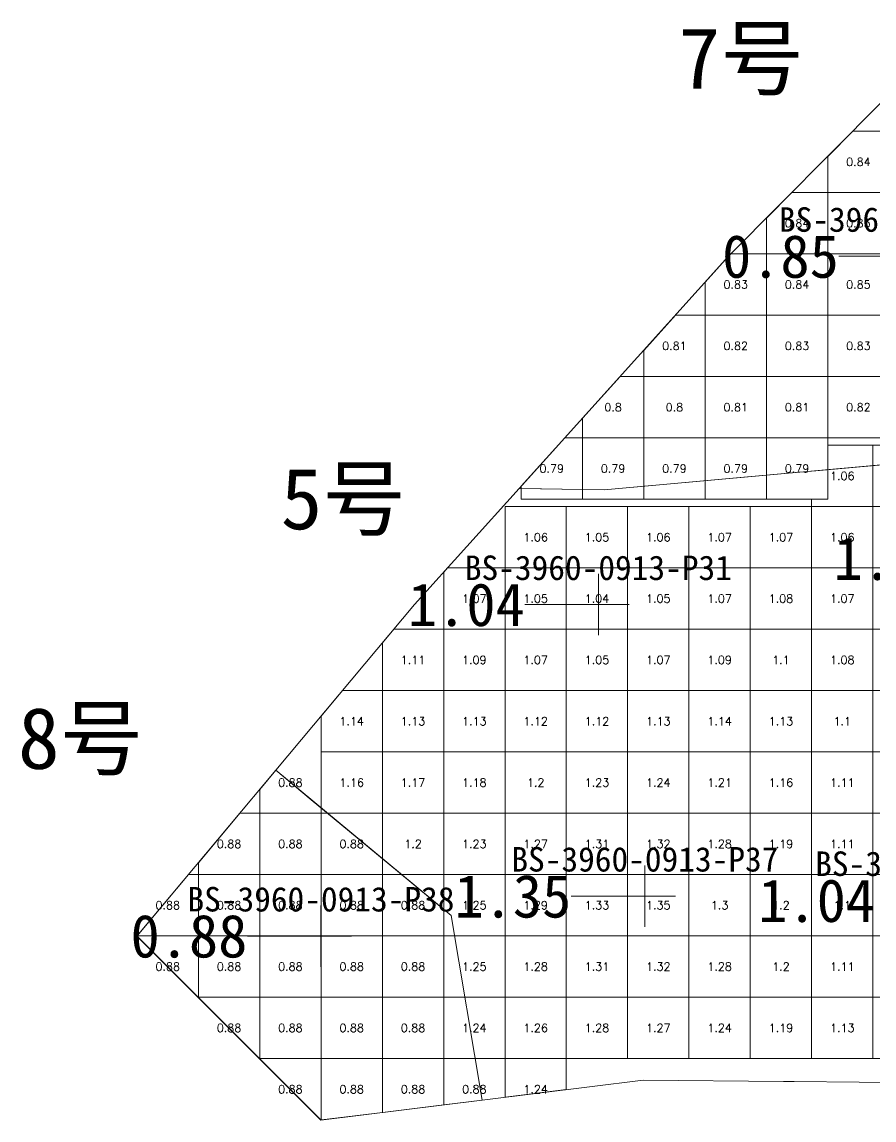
# Model space of a CAD drawing. Header units: inches. Extents: x 469960.7 to 470020.8, y 4349683.5 to 4349740.4.
# Drawn here: x 469960.7 to 469974.6, y 4349685.38 to 4349703.29 of the extents above; entities that cross this region are included whole.
import ezdxf
from ezdxf.enums import TextEntityAlignment as Align

# ---------------------------------------------------------------- set-up
doc = ezdxf.new("R2010")
doc.units = ezdxf.units.IN
doc.header["$MEASUREMENT"] = 0
for name, color, linetype, lineweight in [('0.500-1.000', 7, 'Continuous', 0), ('1.000-1.500', 7, 'Continuous', 0), ('孔口文字', 7, 'Continuous', 0), ('点', 7, 'Continuous', 0), ('爆区方格网', 7, 'Continuous', 0), ('线条', 7, 'Continuous', 0), ('钻孔', 7, 'Continuous', 0)]:
    doc.layers.add(name, color=color, linetype=linetype, lineweight=lineweight)
doc.styles.add('3dmine_textStyle_1', font='txt.shx', dxfattribs={"height": 1, "bigfont": 'gbcbig.shx'})
doc.styles.add('3dmine_textStyle_2', font='宋体.ttf', dxfattribs={"height": 1})
doc.styles.add('3dmine_textStyle_3', font='simsunb.ttf', dxfattribs={"height": 1})

msp = doc.modelspace()

# ---------------------------------------------------------------- hatches: boundary and pattern name
at = {"layer": '钻孔', "linetype": 'Continuous', "lineweight": 0, "true_color": 0x0000ff, "extrusion": (0, 1, 0)}
for points in [[(-469971.1, 3950.048), (-469970.1, 3950.048), (-469970.1, 3961.048), (-469971.1, 3961.048)], [(-469971.859, 3949.862), (-469970.859, 3949.862), (-469970.859, 3960.862), (-469971.859, 3960.862)]]:
    msp.add_hatch(color=5, dxfattribs=at).paths.add_polyline_path(points, flags=0)
at = {"layer": '钻孔', "linetype": 'Continuous', "lineweight": 0, "true_color": 0x00ffff, "extrusion": (0, 1, 0)}
msp.add_hatch(color=4, dxfattribs=at).paths.add_polyline_path([(-469966.577, 3950.184), (-469965.577, 3950.184), (-469965.577, 3961.184), (-469966.577, 3961.184)], flags=0)

# ---------------------------------------------------------------- linework, layer by layer
at = {"layer": '0.500-1.000', "color": 4, "linetype": 'Continuous', "lineweight": 0, "true_color": 0x00ffff}
for points in [[(469975.369, 4349696.124), (469970.194, 4349695.659), (469969.502, 4349695.67), (469968.809, 4349695.681), (469972.222, 4349699.464), (469974.727, 4349701.987)], [(469967.698, 4349688.714), (469968.203, 4349685.708), (469965.577, 4349685.382), (469962.577, 4349688.382), (469964.839, 4349691.084), (469967.698, 4349688.714)]]:
    msp.add_lwpolyline(points, dxfattribs=at)
at = {"layer": '1.000-1.500', "color": 5, "linetype": 'Continuous', "lineweight": 0, "true_color": 0x0000ff}
msp.add_lwpolyline([(469978.857, 4349694.777), (469977.749, 4349693.828), (469980.399, 4349691.693), (469979.651, 4349691.04), (469978.642, 4349690.158), (469976.886, 4349688.622), (469975.412, 4349685.988), (469973.293, 4349686.009), (469973.121, 4349686.011), (469970.829, 4349686.033), (469968.203, 4349685.708), (469967.698, 4349688.714), (469965.42, 4349690.602), (469964.839, 4349691.084), (469967.1, 4349693.786), (469968.809, 4349695.681), (469970.194, 4349695.659), (469973.377, 4349695.945), (469973.644, 4349695.969), (469977.094, 4349696.278), (469978.857, 4349694.777)], dxfattribs=at)
at = {"layer": '点', "color": 138, "linetype": 'Continuous', "lineweight": 0, "true_color": 0x004c4c}
for points, elevation in [([(469970.1, 4349693.286), (469970.1, 4349694.286)], 3961.048), ([(469970.6, 4349693.786), (469969.6, 4349693.786)], 3961.048), ([(469970.859, 4349688.533), (469970.859, 4349689.533)], 3960.862), ([(469971.359, 4349689.033), (469970.359, 4349689.033)], 3960.862), ([(469965.577, 4349687.882), (469965.577, 4349688.882)], 3961.184), ([(469966.077, 4349688.382), (469965.077, 4349688.382)], 3961.184)]:
    msp.add_lwpolyline(points, dxfattribs=dict(at, elevation=elevation))
at = {"layer": '爆区方格网', "color": 4, "linetype": 'Continuous', "lineweight": 0, "true_color": 0x00ffff}
for points, elevation in [([(469974.84, 4349700.504), (469973.84, 4349700.504), (469973.84, 4349701.093), (469974.248, 4349701.504), (469974.84, 4349701.504), (469974.84, 4349700.504)], 3961.31), ([(469973.84, 4349699.504), (469972.84, 4349699.504), (469972.84, 4349700.086), (469973.255, 4349700.504), (469973.84, 4349700.504), (469973.84, 4349699.504)], 3961.31), ([(469974.84, 4349699.504), (469973.84, 4349699.504), (469973.84, 4349700.504), (469974.84, 4349700.504), (469974.84, 4349699.504)], 3961.31), ([(469972.84, 4349698.504), (469971.84, 4349698.504), (469971.84, 4349699.04), (469972.222, 4349699.464), (469972.262, 4349699.504), (469972.84, 4349699.504), (469972.84, 4349698.504)], 3961.31), ([(469973.84, 4349698.504), (469972.84, 4349698.504), (469972.84, 4349699.504), (469973.84, 4349699.504), (469973.84, 4349698.504)], 3961.31), ([(469974.84, 4349698.504), (469973.84, 4349698.504), (469973.84, 4349699.504), (469974.84, 4349699.504), (469974.84, 4349698.504)], 3961.31), ([(469971.84, 4349697.504), (469970.84, 4349697.504), (469970.84, 4349697.931), (469971.356, 4349698.504), (469971.84, 4349698.504), (469971.84, 4349697.504)], 3961.31), ([(469972.84, 4349697.504), (469971.84, 4349697.504), (469971.84, 4349698.504), (469972.84, 4349698.504), (469972.84, 4349697.504)], 3961.31), ([(469973.84, 4349697.504), (469972.84, 4349697.504), (469972.84, 4349698.504), (469973.84, 4349698.504), (469973.84, 4349697.504)], 3961.31), ([(469974.84, 4349697.504), (469973.84, 4349697.504), (469973.84, 4349698.504), (469974.84, 4349698.504), (469974.84, 4349697.504)], 3961.31), ([(469970.84, 4349696.504), (469969.84, 4349696.504), (469969.84, 4349696.823), (469970.454, 4349697.504), (469970.84, 4349697.504), (469970.84, 4349696.504)], 3961.31), ([(469971.84, 4349696.504), (469970.84, 4349696.504), (469970.84, 4349697.504), (469971.84, 4349697.504), (469971.84, 4349696.504)], 3961.31), ([(469972.84, 4349696.504), (469971.84, 4349696.504), (469971.84, 4349697.504), (469972.84, 4349697.504), (469972.84, 4349696.504)], 3961.31), ([(469973.84, 4349696.504), (469972.84, 4349696.504), (469972.84, 4349697.504), (469973.84, 4349697.504), (469973.84, 4349696.504)], 3961.31), ([(469974.84, 4349696.504), (469973.84, 4349696.504), (469973.84, 4349697.504), (469974.84, 4349697.504), (469974.84, 4349696.504)], 3961.31), ([(469969.84, 4349695.665), (469968.84, 4349695.68), (469968.84, 4349695.714), (469969.552, 4349696.504), (469969.84, 4349696.504), (469969.84, 4349695.665)], 3961.31), ([(469970.84, 4349695.504), (469969.84, 4349695.504), (469969.84, 4349695.665), (469970.194, 4349695.659), (469969.84, 4349695.665), (469969.84, 4349696.504), (469970.84, 4349696.504), (469970.84, 4349695.504)], 3961.31), ([(469971.84, 4349695.504), (469970.84, 4349695.504), (469970.84, 4349696.504), (469971.84, 4349696.504), (469971.84, 4349695.504)], 3961.31), ([(469972.84, 4349695.504), (469971.84, 4349695.504), (469971.84, 4349696.504), (469972.84, 4349696.504), (469972.84, 4349695.504)], 3961.31), ([(469973.84, 4349695.504), (469972.84, 4349695.504), (469972.84, 4349696.504), (469973.84, 4349696.504), (469973.84, 4349695.504)], 3961.31), ([(469969.502, 4349695.67), (469969.84, 4349695.665), (469969.84, 4349695.504), (469968.84, 4349695.504), (469968.84, 4349695.68), (469969.502, 4349695.67)], 3961.31), ([(469965.578, 4349690.471), (469965.578, 4349690.383), (469964.578, 4349690.383), (469964.578, 4349690.773), (469964.839, 4349691.084), (469965.578, 4349690.471)], 3961.184), ([(469964.578, 4349689.383), (469963.578, 4349689.383), (469963.578, 4349689.578), (469964.252, 4349690.383), (469964.578, 4349690.383), (469964.578, 4349689.383)], 3961.184), ([(469965.578, 4349689.383), (469964.578, 4349689.383), (469964.578, 4349690.383), (469965.578, 4349690.383), (469965.578, 4349689.383)], 3961.184), ([(469966.578, 4349689.642), (469966.578, 4349689.383), (469965.578, 4349689.383), (469965.578, 4349690.383), (469965.684, 4349690.383), (469966.578, 4349689.642)], 3961.184), ([(469963.578, 4349688.383), (469962.578, 4349688.383), (469962.578, 4349688.383), (469963.415, 4349689.383), (469963.578, 4349689.383), (469963.578, 4349688.383)], 3961.184), ([(469964.578, 4349688.383), (469963.578, 4349688.383), (469963.578, 4349689.383), (469964.578, 4349689.383), (469964.578, 4349688.383)], 3961.184), ([(469965.578, 4349688.383), (469964.578, 4349688.383), (469964.578, 4349689.383), (469965.578, 4349689.383), (469965.578, 4349688.383)], 3961.184), ([(469966.578, 4349688.383), (469965.578, 4349688.383), (469965.578, 4349689.383), (469966.578, 4349689.383), (469966.578, 4349688.383)], 3961.184), ([(469967.578, 4349688.814), (469967.578, 4349688.383), (469966.578, 4349688.383), (469966.578, 4349689.383), (469966.891, 4349689.383), (469967.578, 4349688.814)], 3961.184), ([(469963.578, 4349687.383), (469963.576, 4349687.383), (469962.578, 4349688.381), (469962.578, 4349688.383), (469963.578, 4349688.383), (469963.578, 4349687.383)], 3961.184), ([(469964.578, 4349687.383), (469963.578, 4349687.383), (469963.578, 4349688.383), (469964.578, 4349688.383), (469964.578, 4349687.383)], 3961.184), ([(469965.578, 4349687.383), (469964.578, 4349687.383), (469964.578, 4349688.383), (469965.578, 4349688.383), (469965.578, 4349687.383)], 3961.184), ([(469966.578, 4349687.383), (469965.578, 4349687.383), (469965.578, 4349688.383), (469966.578, 4349688.383), (469966.578, 4349687.383)], 3961.184), ([(469967.578, 4349687.383), (469966.578, 4349687.383), (469966.578, 4349688.383), (469967.578, 4349688.383), (469967.578, 4349687.383)], 3961.184), ([(469964.578, 4349686.383), (469964.576, 4349686.383), (469963.578, 4349687.381), (469963.578, 4349687.383), (469964.578, 4349687.383), (469964.578, 4349686.383)], 3961.184), ([(469965.578, 4349686.383), (469964.578, 4349686.383), (469964.578, 4349687.383), (469965.578, 4349687.383), (469965.578, 4349686.383)], 3961.184), ([(469966.578, 4349686.383), (469965.578, 4349686.383), (469965.578, 4349687.383), (469966.578, 4349687.383), (469966.578, 4349686.383)], 3961.184), ([(469967.578, 4349686.383), (469966.578, 4349686.383), (469966.578, 4349687.383), (469967.578, 4349687.383), (469967.578, 4349686.383)], 3961.184), ([(469965.578, 4349685.383), (469965.576, 4349685.383), (469964.578, 4349686.381), (469964.578, 4349686.383), (469965.578, 4349686.383), (469965.578, 4349685.383)], 3961.184), ([(469966.578, 4349685.506), (469965.585, 4349685.383), (469965.578, 4349685.383), (469965.578, 4349686.383), (469966.578, 4349686.383), (469966.578, 4349685.506)], 3961.184), ([(469967.578, 4349685.63), (469966.578, 4349685.506), (469966.578, 4349686.383), (469967.578, 4349686.383), (469967.578, 4349685.63)], 3961.184), ([(469968.203, 4349685.708), (469967.578, 4349685.63), (469967.578, 4349686.383), (469968.09, 4349686.383), (469968.203, 4349685.708)], 3961.184)]:
    msp.add_lwpolyline(points, dxfattribs=dict(at, elevation=elevation))
at = {"layer": '爆区方格网', "color": 5, "linetype": 'Continuous', "lineweight": 0, "true_color": 0x0000ff, "elevation": 3960.862}
for points in [[(469974.578, 4349695.383), (469973.578, 4349695.383), (469973.578, 4349695.504), (469973.84, 4349695.504), (469973.84, 4349696.383), (469974.578, 4349696.383), (469974.578, 4349695.383)], [(469975.578, 4349695.383), (469974.578, 4349695.383), (469974.578, 4349696.383), (469975.578, 4349696.383), (469975.578, 4349695.383)], [(469969.578, 4349694.383), (469968.578, 4349694.383), (469968.578, 4349695.383), (469969.578, 4349695.383), (469969.578, 4349694.383)], [(469970.578, 4349694.383), (469969.578, 4349694.383), (469969.578, 4349695.383), (469970.578, 4349695.383), (469970.578, 4349694.383)], [(469971.578, 4349694.383), (469970.578, 4349694.383), (469970.578, 4349695.383), (469971.578, 4349695.383), (469971.578, 4349694.383)], [(469972.578, 4349694.383), (469971.578, 4349694.383), (469971.578, 4349695.383), (469972.578, 4349695.383), (469972.578, 4349694.383)], [(469973.578, 4349694.383), (469972.578, 4349694.383), (469972.578, 4349695.383), (469973.578, 4349695.383), (469973.578, 4349694.383)], [(469974.578, 4349694.383), (469973.578, 4349694.383), (469973.578, 4349695.383), (469974.578, 4349695.383), (469974.578, 4349694.383)], [(469975.578, 4349694.383), (469974.578, 4349694.383), (469974.578, 4349695.383), (469975.578, 4349695.383), (469975.578, 4349694.383)], [(469968.578, 4349693.383), (469967.578, 4349693.383), (469967.578, 4349694.316), (469967.638, 4349694.383), (469968.578, 4349694.383), (469968.578, 4349693.383)], [(469969.578, 4349693.383), (469968.578, 4349693.383), (469968.578, 4349694.383), (469969.578, 4349694.383), (469969.578, 4349693.383)], [(469970.578, 4349693.383), (469969.578, 4349693.383), (469969.578, 4349694.383), (469970.578, 4349694.383), (469970.578, 4349693.383)], [(469971.578, 4349693.383), (469970.578, 4349693.383), (469970.578, 4349694.383), (469971.578, 4349694.383), (469971.578, 4349693.383)], [(469972.578, 4349693.383), (469971.578, 4349693.383), (469971.578, 4349694.383), (469972.578, 4349694.383), (469972.578, 4349693.383)], [(469973.578, 4349693.383), (469972.578, 4349693.383), (469972.578, 4349694.383), (469973.578, 4349694.383), (469973.578, 4349693.383)], [(469974.578, 4349693.383), (469973.578, 4349693.383), (469973.578, 4349694.383), (469974.578, 4349694.383), (469974.578, 4349693.383)], [(469975.578, 4349693.383), (469974.578, 4349693.383), (469974.578, 4349694.383), (469975.578, 4349694.383), (469975.578, 4349693.383)], [(469967.578, 4349692.383), (469966.578, 4349692.383), (469966.578, 4349693.162), (469966.763, 4349693.383), (469967.578, 4349693.383), (469967.578, 4349692.383)], [(469968.578, 4349692.383), (469967.578, 4349692.383), (469967.578, 4349693.383), (469968.578, 4349693.383), (469968.578, 4349692.383)], [(469969.578, 4349692.383), (469968.578, 4349692.383), (469968.578, 4349693.383), (469969.578, 4349693.383), (469969.578, 4349692.383)], [(469970.578, 4349692.383), (469969.578, 4349692.383), (469969.578, 4349693.383), (469970.578, 4349693.383), (469970.578, 4349692.383)], [(469971.578, 4349692.383), (469970.578, 4349692.383), (469970.578, 4349693.383), (469971.578, 4349693.383), (469971.578, 4349692.383)], [(469972.578, 4349692.383), (469971.578, 4349692.383), (469971.578, 4349693.383), (469972.578, 4349693.383), (469972.578, 4349692.383)], [(469973.578, 4349692.383), (469972.578, 4349692.383), (469972.578, 4349693.383), (469973.578, 4349693.383), (469973.578, 4349692.383)], [(469974.578, 4349692.383), (469973.578, 4349692.383), (469973.578, 4349693.383), (469974.578, 4349693.383), (469974.578, 4349692.383)], [(469975.578, 4349692.383), (469974.578, 4349692.383), (469974.578, 4349693.383), (469975.578, 4349693.383), (469975.578, 4349692.383)], [(469966.578, 4349691.383), (469965.578, 4349691.383), (469965.578, 4349691.967), (469965.926, 4349692.383), (469966.578, 4349692.383), (469966.578, 4349691.383)], [(469967.578, 4349691.383), (469966.578, 4349691.383), (469966.578, 4349692.383), (469967.578, 4349692.383), (469967.578, 4349691.383)], [(469968.578, 4349691.383), (469967.578, 4349691.383), (469967.578, 4349692.383), (469968.578, 4349692.383), (469968.578, 4349691.383)], [(469969.578, 4349691.383), (469968.578, 4349691.383), (469968.578, 4349692.383), (469969.578, 4349692.383), (469969.578, 4349691.383)], [(469970.578, 4349691.383), (469969.578, 4349691.383), (469969.578, 4349692.383), (469970.578, 4349692.383), (469970.578, 4349691.383)], [(469971.578, 4349691.383), (469970.578, 4349691.383), (469970.578, 4349692.383), (469971.578, 4349692.383), (469971.578, 4349691.383)], [(469972.578, 4349691.383), (469971.578, 4349691.383), (469971.578, 4349692.383), (469972.578, 4349692.383), (469972.578, 4349691.383)], [(469973.578, 4349691.383), (469972.578, 4349691.383), (469972.578, 4349692.383), (469973.578, 4349692.383), (469973.578, 4349691.383)], [(469974.578, 4349691.383), (469973.578, 4349691.383), (469973.578, 4349692.383), (469974.578, 4349692.383), (469974.578, 4349691.383)], [(469975.578, 4349691.383), (469974.578, 4349691.383), (469974.578, 4349692.383), (469975.578, 4349692.383), (469975.578, 4349691.383)], [(469966.578, 4349690.383), (469965.578, 4349690.383), (469965.578, 4349691.383), (469966.578, 4349691.383), (469966.578, 4349690.383)], [(469967.578, 4349690.383), (469966.578, 4349690.383), (469966.578, 4349691.383), (469967.578, 4349691.383), (469967.578, 4349690.383)], [(469968.578, 4349690.383), (469967.578, 4349690.383), (469967.578, 4349691.383), (469968.578, 4349691.383), (469968.578, 4349690.383)], [(469969.578, 4349690.383), (469968.578, 4349690.383), (469968.578, 4349691.383), (469969.578, 4349691.383), (469969.578, 4349690.383)], [(469970.578, 4349690.383), (469969.578, 4349690.383), (469969.578, 4349691.383), (469970.578, 4349691.383), (469970.578, 4349690.383)], [(469971.578, 4349690.383), (469970.578, 4349690.383), (469970.578, 4349691.383), (469971.578, 4349691.383), (469971.578, 4349690.383)], [(469972.578, 4349690.383), (469971.578, 4349690.383), (469971.578, 4349691.383), (469972.578, 4349691.383), (469972.578, 4349690.383)], [(469973.578, 4349690.383), (469972.578, 4349690.383), (469972.578, 4349691.383), (469973.578, 4349691.383), (469973.578, 4349690.383)], [(469974.578, 4349690.383), (469973.578, 4349690.383), (469973.578, 4349691.383), (469974.578, 4349691.383), (469974.578, 4349690.383)], [(469975.578, 4349690.383), (469974.578, 4349690.383), (469974.578, 4349691.383), (469975.578, 4349691.383), (469975.578, 4349690.383)], [(469967.578, 4349689.383), (469966.578, 4349689.383), (469966.578, 4349690.383), (469967.578, 4349690.383), (469967.578, 4349689.383)], [(469968.578, 4349689.383), (469967.578, 4349689.383), (469967.578, 4349690.383), (469968.578, 4349690.383), (469968.578, 4349689.383)], [(469969.578, 4349689.383), (469968.578, 4349689.383), (469968.578, 4349690.383), (469969.578, 4349690.383), (469969.578, 4349689.383)], [(469970.578, 4349689.383), (469969.578, 4349689.383), (469969.578, 4349690.383), (469970.578, 4349690.383), (469970.578, 4349689.383)], [(469971.578, 4349689.383), (469970.578, 4349689.383), (469970.578, 4349690.383), (469971.578, 4349690.383), (469971.578, 4349689.383)], [(469972.578, 4349689.383), (469971.578, 4349689.383), (469971.578, 4349690.383), (469972.578, 4349690.383), (469972.578, 4349689.383)], [(469973.578, 4349689.383), (469972.578, 4349689.383), (469972.578, 4349690.383), (469973.578, 4349690.383), (469973.578, 4349689.383)], [(469974.578, 4349689.383), (469973.578, 4349689.383), (469973.578, 4349690.383), (469974.578, 4349690.383), (469974.578, 4349689.383)], [(469975.578, 4349689.383), (469974.578, 4349689.383), (469974.578, 4349690.383), (469975.578, 4349690.383), (469975.578, 4349689.383)], [(469968.578, 4349688.383), (469967.578, 4349688.383), (469967.578, 4349689.383), (469968.578, 4349689.383), (469968.578, 4349688.383)], [(469969.578, 4349688.383), (469968.578, 4349688.383), (469968.578, 4349689.383), (469969.578, 4349689.383), (469969.578, 4349688.383)], [(469970.578, 4349688.383), (469969.578, 4349688.383), (469969.578, 4349689.383), (469970.578, 4349689.383), (469970.578, 4349688.383)], [(469971.578, 4349688.383), (469970.578, 4349688.383), (469970.578, 4349689.383), (469971.578, 4349689.383), (469971.578, 4349688.383)], [(469972.578, 4349688.383), (469971.578, 4349688.383), (469971.578, 4349689.383), (469972.578, 4349689.383), (469972.578, 4349688.383)], [(469973.578, 4349688.383), (469972.578, 4349688.383), (469972.578, 4349689.383), (469973.578, 4349689.383), (469973.578, 4349688.383)], [(469974.578, 4349688.383), (469973.578, 4349688.383), (469973.578, 4349689.383), (469974.578, 4349689.383), (469974.578, 4349688.383)], [(469975.578, 4349688.383), (469974.578, 4349688.383), (469974.578, 4349689.383), (469975.578, 4349689.383), (469975.578, 4349688.383)], [(469968.578, 4349687.383), (469967.578, 4349687.383), (469967.578, 4349688.383), (469968.578, 4349688.383), (469968.578, 4349687.383)], [(469969.578, 4349687.383), (469968.578, 4349687.383), (469968.578, 4349688.383), (469969.578, 4349688.383), (469969.578, 4349687.383)], [(469970.578, 4349687.383), (469969.578, 4349687.383), (469969.578, 4349688.383), (469970.578, 4349688.383), (469970.578, 4349687.383)], [(469971.578, 4349687.383), (469970.578, 4349687.383), (469970.578, 4349688.383), (469971.578, 4349688.383), (469971.578, 4349687.383)], [(469972.578, 4349687.383), (469971.578, 4349687.383), (469971.578, 4349688.383), (469972.578, 4349688.383), (469972.578, 4349687.383)], [(469973.578, 4349687.383), (469972.578, 4349687.383), (469972.578, 4349688.383), (469973.578, 4349688.383), (469973.578, 4349687.383)], [(469974.578, 4349687.383), (469973.578, 4349687.383), (469973.578, 4349688.383), (469974.578, 4349688.383), (469974.578, 4349687.383)], [(469975.578, 4349687.383), (469974.578, 4349687.383), (469974.578, 4349688.383), (469975.578, 4349688.383), (469975.578, 4349687.383)], [(469968.578, 4349686.383), (469967.578, 4349686.383), (469967.578, 4349687.383), (469968.578, 4349687.383), (469968.578, 4349686.383)], [(469969.578, 4349686.383), (469968.578, 4349686.383), (469968.578, 4349687.383), (469969.578, 4349687.383), (469969.578, 4349686.383)], [(469970.578, 4349686.383), (469969.578, 4349686.383), (469969.578, 4349687.383), (469970.578, 4349687.383), (469970.578, 4349686.383)], [(469971.578, 4349686.383), (469970.578, 4349686.383), (469970.578, 4349687.383), (469971.578, 4349687.383), (469971.578, 4349686.383)], [(469972.578, 4349686.383), (469971.578, 4349686.383), (469971.578, 4349687.383), (469972.578, 4349687.383), (469972.578, 4349686.383)], [(469973.578, 4349686.383), (469972.578, 4349686.383), (469972.578, 4349687.383), (469973.578, 4349687.383), (469973.578, 4349686.383)], [(469974.578, 4349686.383), (469973.578, 4349686.383), (469973.578, 4349687.383), (469974.578, 4349687.383), (469974.578, 4349686.383)], [(469975.578, 4349686.383), (469974.578, 4349686.383), (469974.578, 4349687.383), (469975.578, 4349687.383), (469975.578, 4349686.383)], [(469969.578, 4349685.878), (469968.578, 4349685.754), (469968.578, 4349686.383), (469969.578, 4349686.383), (469969.578, 4349685.878)]]:
    msp.add_lwpolyline(points, dxfattribs=at)
at = {"layer": '线条', "color": 138, "linetype": 'Continuous', "lineweight": 0, "true_color": 0x004c4c}
for points, elevation in [([(469970.1, 4349693.786), (469970.1, 4349693.786), (469970.1, 4349693.786)], 3961.048), ([(469970.859, 4349689.033), (469970.859, 4349689.033), (469970.859, 4349689.033)], 3960.862), ([(469965.577, 4349688.382), (469965.577, 4349688.382), (469965.577, 4349688.382)], 3961.184)]:
    msp.add_lwpolyline(points, dxfattribs=dict(at, elevation=elevation))
at = {"layer": '钻孔', "color": 4, "linetype": 'Continuous', "lineweight": 0, "true_color": 0x00ffff}
for points, elevation in [([(469975.222, 4349699.464), (469974.022, 4349699.464)], 3961.041), ([(469975.222, 4349699.464), (469974.022, 4349699.464)], 3950.041), ([(469965.577, 4349688.382), (469964.377, 4349688.382)], 3961.184), ([(469965.577, 4349688.382), (469964.377, 4349688.382)], 3950.184)]:
    msp.add_lwpolyline(points, dxfattribs=dict(at, elevation=elevation))
at = {"layer": '钻孔', "color": 5, "linetype": 'Continuous', "lineweight": 0, "true_color": 0x0000ff}
for points, elevation in [([(469970.1, 4349693.786), (469968.9, 4349693.786)], 3961.048), ([(469970.1, 4349693.786), (469968.9, 4349693.786)], 3950.048), ([(469970.859, 4349689.033), (469969.659, 4349689.033)], 3960.862), ([(469970.859, 4349689.033), (469969.659, 4349689.033)], 3949.862)]:
    msp.add_lwpolyline(points, dxfattribs=dict(at, elevation=elevation))

# ---------------------------------------------------------------- texts
at = {"color": 7, "linetype": 'Continuous', "lineweight": 0, "style": '3dmine_textStyle_2'}
for s, p in [('7号', (469971.408, 4349702.195, 1980.684)), ('5号', (469964.92, 4349695.014, 1980.684)), ('8号', (469960.636, 4349691.108, 1980.684))]:
    msp.add_text(s, height=1, dxfattribs=at).set_placement(p)
at = {"color": 4, "linetype": 'Continuous', "lineweight": 0, "true_color": 0x00ffff, "style": '3dmine_textStyle_1'}
for s, p in [('0.84', (469974.34, 4349701.004, 3961.31)), ('0.84', (469973.34, 4349700.004, 3961.31)), ('0.85', (469974.34, 4349700.004, 3961.31)), ('0.83', (469972.34, 4349699.004, 3961.31)), ('0.84', (469973.34, 4349699.004, 3961.31)), ('0.85', (469974.34, 4349699.004, 3961.31)), ('0.81', (469971.34, 4349698.004, 3961.31)), ('0.82', (469972.34, 4349698.004, 3961.31)), ('0.83', (469973.34, 4349698.004, 3961.31)), ('0.83', (469974.34, 4349698.004, 3961.31)), ('0.8', (469970.34, 4349697.004, 3961.31)), ('0.8', (469971.34, 4349697.004, 3961.31)), ('0.81', (469972.34, 4349697.004, 3961.31)), ('0.81', (469973.34, 4349697.004, 3961.31)), ('0.82', (469974.34, 4349697.004, 3961.31)), ('0.79', (469969.34, 4349696.004, 3961.31)), ('0.79', (469970.34, 4349696.004, 3961.31)), ('0.79', (469971.34, 4349696.004, 3961.31)), ('0.79', (469972.34, 4349696.004, 3961.31)), ('0.79', (469973.34, 4349696.004, 3961.31)), ('0.88', (469965.078, 4349690.883, 3961.184)), ('0.88', (469964.078, 4349689.883, 3961.184)), ('0.88', (469965.078, 4349689.883, 3961.184)), ('0.88', (469966.078, 4349689.883, 3961.184)), ('0.88', (469963.078, 4349688.883, 3961.184)), ('0.88', (469964.078, 4349688.883, 3961.184)), ('0.88', (469965.078, 4349688.883, 3961.184)), ('0.88', (469966.078, 4349688.883, 3961.184)), ('0.88', (469967.078, 4349688.883, 3961.184)), ('0.88', (469963.078, 4349687.883, 3961.184)), ('0.88', (469964.078, 4349687.883, 3961.184)), ('0.88', (469965.078, 4349687.883, 3961.184)), ('0.88', (469966.078, 4349687.883, 3961.184)), ('0.88', (469967.078, 4349687.883, 3961.184)), ('0.88', (469964.078, 4349686.883, 3961.184)), ('0.88', (469965.078, 4349686.883, 3961.184)), ('0.88', (469966.078, 4349686.883, 3961.184)), ('0.88', (469967.078, 4349686.883, 3961.184)), ('0.88', (469965.078, 4349685.883, 3961.184)), ('0.88', (469966.078, 4349685.883, 3961.184)), ('0.88', (469967.078, 4349685.883, 3961.184)), ('0.88', (469968.078, 4349685.883, 3961.184))]:
    msp.add_text(s, height=0.1333, dxfattribs=at).set_placement(p, align=Align.MIDDLE_CENTER)
at = {"color": 5, "linetype": 'Continuous', "lineweight": 0, "true_color": 0x0000ff, "style": '3dmine_textStyle_1'}
for s, p in [('1.06', (469974.078, 4349695.883, 3960.862)), ('1.06', (469969.078, 4349694.883, 3960.862)), ('1.05', (469970.078, 4349694.883, 3960.862)), ('1.06', (469971.078, 4349694.883, 3960.862)), ('1.07', (469972.078, 4349694.883, 3960.862)), ('1.07', (469973.078, 4349694.883, 3960.862)), ('1.06', (469974.078, 4349694.883, 3960.862)), ('1.07', (469968.078, 4349693.883, 3960.862)), ('1.05', (469969.078, 4349693.883, 3960.862)), ('1.04', (469970.078, 4349693.883, 3960.862)), ('1.05', (469971.078, 4349693.883, 3960.862)), ('1.07', (469972.078, 4349693.883, 3960.862)), ('1.08', (469973.078, 4349693.883, 3960.862)), ('1.07', (469974.078, 4349693.883, 3960.862)), ('1.11', (469967.078, 4349692.883, 3960.862)), ('1.09', (469968.078, 4349692.883, 3960.862)), ('1.07', (469969.078, 4349692.883, 3960.862)), ('1.05', (469970.078, 4349692.883, 3960.862)), ('1.07', (469971.078, 4349692.883, 3960.862)), ('1.09', (469972.078, 4349692.883, 3960.862)), ('1.1', (469973.078, 4349692.883, 3960.862)), ('1.08', (469974.078, 4349692.883, 3960.862)), ('1.14', (469966.078, 4349691.883, 3960.862)), ('1.13', (469967.078, 4349691.883, 3960.862)), ('1.13', (469968.078, 4349691.883, 3960.862)), ('1.12', (469969.078, 4349691.883, 3960.862)), ('1.12', (469970.078, 4349691.883, 3960.862)), ('1.13', (469971.078, 4349691.883, 3960.862)), ('1.14', (469972.078, 4349691.883, 3960.862)), ('1.13', (469973.078, 4349691.883, 3960.862)), ('1.1', (469974.078, 4349691.883, 3960.862)), ('1.16', (469966.078, 4349690.883, 3960.862)), ('1.17', (469967.078, 4349690.883, 3960.862)), ('1.18', (469968.078, 4349690.883, 3960.862)), ('1.2', (469969.078, 4349690.883, 3960.862)), ('1.23', (469970.078, 4349690.883, 3960.862)), ('1.24', (469971.078, 4349690.883, 3960.862)), ('1.21', (469972.078, 4349690.883, 3960.862)), ('1.16', (469973.078, 4349690.883, 3960.862)), ('1.11', (469974.078, 4349690.883, 3960.862)), ('1.2', (469967.078, 4349689.883, 3960.862)), ('1.23', (469968.078, 4349689.883, 3960.862)), ('1.27', (469969.078, 4349689.883, 3960.862)), ('1.31', (469970.078, 4349689.883, 3960.862)), ('1.32', (469971.078, 4349689.883, 3960.862)), ('1.28', (469972.078, 4349689.883, 3960.862)), ('1.19', (469973.078, 4349689.883, 3960.862)), ('1.11', (469974.078, 4349689.883, 3960.862)), ('1.25', (469968.078, 4349688.883, 3960.862)), ('1.29', (469969.078, 4349688.883, 3960.862)), ('1.33', (469970.078, 4349688.883, 3960.862)), ('1.35', (469971.078, 4349688.883, 3960.862)), ('1.3', (469972.078, 4349688.883, 3960.862)), ('1.2', (469973.078, 4349688.883, 3960.862)), ('1.1', (469974.078, 4349688.883, 3960.862)), ('1.25', (469968.078, 4349687.883, 3960.862)), ('1.28', (469969.078, 4349687.883, 3960.862)), ('1.31', (469970.078, 4349687.883, 3960.862)), ('1.32', (469971.078, 4349687.883, 3960.862)), ('1.28', (469972.078, 4349687.883, 3960.862)), ('1.2', (469973.078, 4349687.883, 3960.862)), ('1.11', (469974.078, 4349687.883, 3960.862)), ('1.24', (469968.078, 4349686.883, 3960.862)), ('1.26', (469969.078, 4349686.883, 3960.862)), ('1.28', (469970.078, 4349686.883, 3960.862)), ('1.27', (469971.078, 4349686.883, 3960.862)), ('1.24', (469972.078, 4349686.883, 3960.862)), ('1.19', (469973.078, 4349686.883, 3960.862)), ('1.13', (469974.078, 4349686.883, 3960.862)), ('1.24', (469969.078, 4349685.883, 3960.862))]:
    msp.add_text(s, height=0.1333, dxfattribs=at).set_placement(p, align=Align.MIDDLE_CENTER)
at = {"layer": '孔口文字', "color": 138, "linetype": 'Continuous', "lineweight": 0, "true_color": 0x004c4c, "style": '3dmine_textStyle_3'}
for s, p in [('BS-3960-0913-P30', (469975.222, 4349699.864, 3961.041)), ('BS-3960-0913-P31', (469970.1, 4349694.186, 3961.048)), ('BS-3960-0913-P37', (469970.859, 4349689.433, 3960.862)), ('BS-3960-0913-P36', (469975.813, 4349689.361, 3960.98)), ('BS-3960-0913-P38', (469965.577, 4349688.782, 3961.184))]:
    msp.add_text(s, height=0.4, dxfattribs=at).set_placement(p, align=Align.CENTER)
at = {"layer": '钻孔', "color": 4, "linetype": 'Continuous', "lineweight": 0, "true_color": 0x00ffff, "style": '3dmine_textStyle_3'}
for s, p in [('0.85', (469974.022, 4349699.464, 3961.041)), ('0.88', (469964.377, 4349688.382, 3961.184))]:
    msp.add_text(s, height=0.7, dxfattribs=at).set_placement(p, align=Align.MIDDLE_RIGHT)
at = {"layer": '钻孔', "color": 5, "linetype": 'Continuous', "lineweight": 0, "true_color": 0x0000ff, "style": '3dmine_textStyle_3'}
for s, p in [('1.02', (469975.841, 4349694.538, 3961.004)), ('1.04', (469968.9, 4349693.786, 3961.048)), ('1.35', (469969.659, 4349689.033, 3960.862)), ('1.04', (469974.613, 4349688.961, 3960.98))]:
    msp.add_text(s, height=0.7, dxfattribs=at).set_placement(p, align=Align.MIDDLE_RIGHT)

doc.saveas('drawing.dxf')
